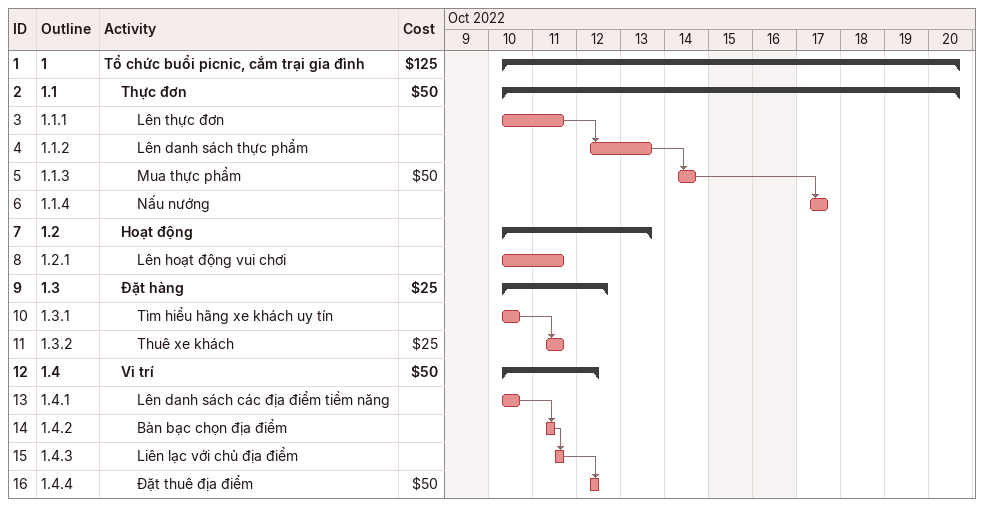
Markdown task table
| ID | WBS | Task | Start | Finish | Predecessors | Cost ($) |
|---|---|---|---|---|---|---|
| 1 | 1 | **Tổ chức buổi picnic, cắm trại gia đình** | 2022-10-10 | 2022-10-20 |  | 125 |
| 2 | 1.1 | **Thực đơn** | 2022-10-10 | 2022-10-20 |  | 50 |
| 3 | 1.1.1 | Lên thực đơn | 2022-10-10 | 2022-10-11 |  |  |
| 4 | 1.1.2 | Lên danh sách thực phẩm | 2022-10-12 | 2022-10-13 | 3 |  |
| 5 | 1.1.3 | Mua thực phẩm | 2022-10-14 | 2022-10-14 | 4 | 50 |
| 6 | 1.1.4 | Nấu nướng | 2022-10-17 | 2022-10-17 | 5 |  |
| 7 | 1.2 | **Hoạt động** | 2022-10-10 | 2022-10-13 |  |  |
| 8 | 1.2.1 | Lên hoạt động vui chơi | 2022-10-10 | 2022-10-11 |  |  |
| 9 | 1.3 | **Đặt hàng** | 2022-10-10 | 2022-10-12 |  | 25 |
| 10 | 1.3.1 | Tìm hiểu hãng xe khách uy tín | 2022-10-10 | 2022-10-10 |  |  |
| 11 | 1.3.2 | Thuê xe khách | 2022-10-11 | 2022-10-11 | 10 | 25 |
| 12 | 1.4 | **Vi trí** | 2022-10-10 | 2022-10-12 |  | 50 |
| 13 | 1.4.1 | Lên danh sách các địa điểm tiềm năng | 2022-10-10 | 2022-10-10 |  |  |
| 14 | 1.4.2 | Bàn bạc chọn địa điểm | 2022-10-11 | 2022-10-11 | 13 |  |
| 15 | 1.4.3 | Liên lạc với chủ địa điểm | 2022-10-11 | 2022-10-11 | 14 |  |
| 16 | 1.4.4 | Đặt thuê địa điểm | 2022-10-12 | 2022-10-12 | 15 | 50 |
